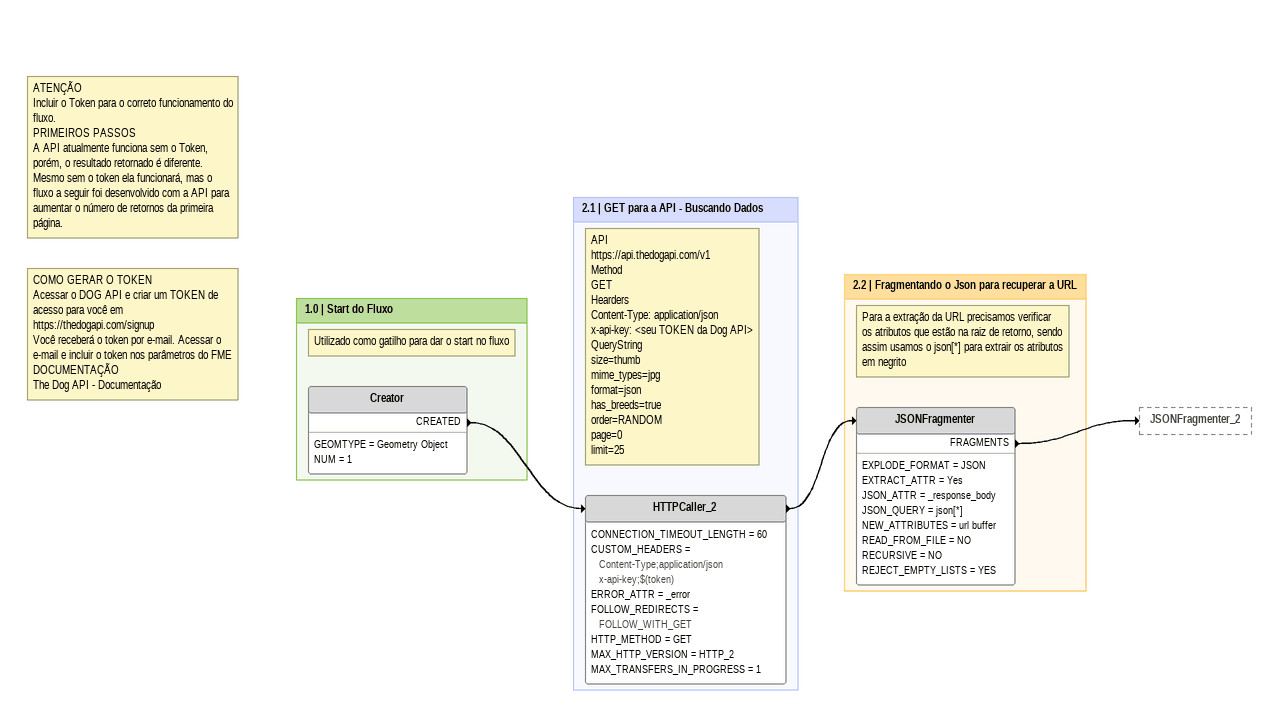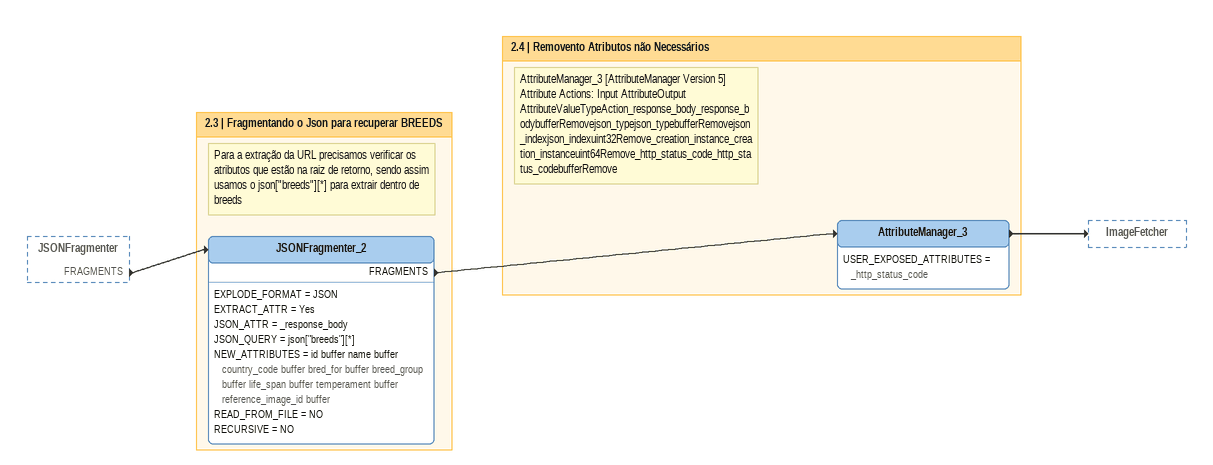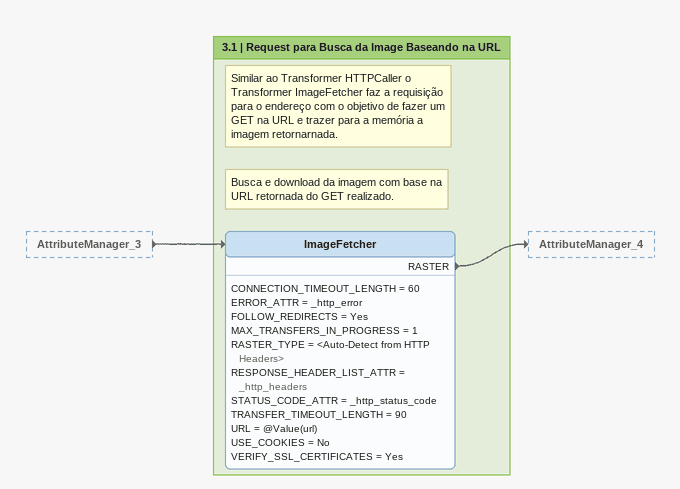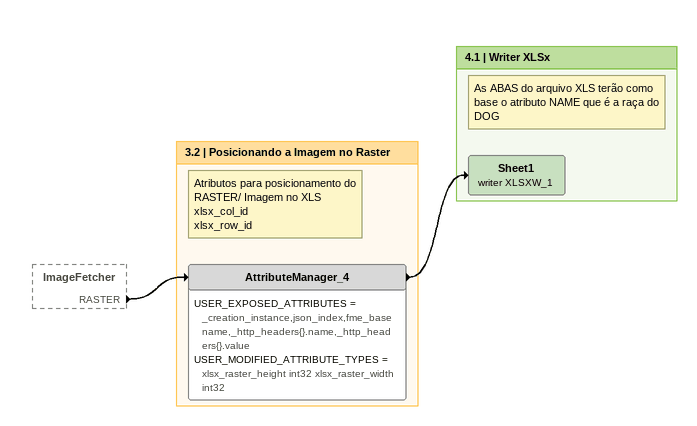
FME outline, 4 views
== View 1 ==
Note: COMO GERAR O TOKEN / Acessar o DOG API e criar um TOKEN de acesso para você em https://thedogapi.com/signup / Você receberá o token por e-mail. Acessar o e-mail e incluir o token nos parâmetros do FME / DOCUMENTAÇÃO / The Dog API - Documentação
Note: ATENÇÃO / Incluir o Token para o correto funcionamento do fluxo. / PRIMEIROS PASSOS / A API atualmente funciona sem o Token, porém, o resultado retornado é diferente. Mesmo sem o token ela funcionará, mas o fluxo a seguir foi desenvolvido com a API para aumentar o número de retornos da primeira página.

Bookmark: 1.0 | Start do Fluxo
Note: Utilizado como gatilho para dar o start no fluxo
Creator
    GEOMTYPE = Geometry Object
    NUM = 1
    CREATED -> HTTPCaller_2

Bookmark: 2.1 | GET para a API - Buscando Dados
Note: API / https://api.thedogapi.com/v1 / Method / GET / Hearders / Content-Type: application/json / x-api-key: <seu TOKEN da Dog API> / QueryString / size=thumb / mime_types=jpg / format=json / has_breeds=true / order=RANDOM / page=0 / limit=25
HTTPCaller_2
    CONNECTION_TIMEOUT_LENGTH = 60
    CUSTOM_HEADERS = Content-Type;application/json x-api-key;$(token)
    ERROR_ATTR = _error
    FOLLOW_REDIRECTS = FOLLOW_WITH_GET
    HTTP_METHOD = GET
    MAX_HTTP_VERSION = HTTP_2
    MAX_TRANSFERS_IN_PROGRESS = 1
    -> JSONFragmenter

Bookmark: 2.2 | Fragmentando o Json para recuperar a URL
Note: Para a extração da URL precisamos verificar os atributos que estão na raiz de retorno, sendo assim usamos o json[*] para extrair os atributos em negrito
JSONFragmenter
    EXPLODE_FORMAT = JSON
    EXTRACT_ATTR = Yes
    JSON_ATTR = _response_body
    JSON_QUERY = json[*]
    NEW_ATTRIBUTES = url buffer
    READ_FROM_FILE = NO
    RECURSIVE = NO
    REJECT_EMPTY_LISTS = YES
    FRAGMENTS -> JSONFragmenter_2

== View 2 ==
JSONFragmenter [outside]
    FRAGMENTS -> JSONFragmenter_2

Bookmark: 2.3 | Fragmentando o Json para recuperar BREEDS
Note: Para a extração da URL precisamos verificar os atributos que estão na raiz de retorno, sendo assim usamos o json["breeds"][*] para extrair dentro de breeds
JSONFragmenter_2
    EXPLODE_FORMAT = JSON
    EXTRACT_ATTR = Yes
    JSON_ATTR = _response_body
    JSON_QUERY = json["breeds"][*]
    NEW_ATTRIBUTES = id buffer name buffer country_code buffer bred_for buffer breed_group buffer life_span buffer temperament buffer reference_image_id buffer
    READ_FROM_FILE = NO
    RECURSIVE = NO
    FRAGMENTS -> AttributeManager_3

Bookmark: 2.4 | Removento Atributos não Necessários
Note: AttributeManager_3 [AttributeManager Version 5] / Attribute Actions: Input AttributeOutput AttributeValueTypeAction_response_body_response_bodybufferRemovejson_typejson_typebufferRemovejson_indexjson_indexuint32Remove_creation_instance_creation_instanceuint64Remove_http_status_code_http_status_codebufferRemove
AttributeManager_3
    USER_EXPOSED_ATTRIBUTES = _http_status_code
    -> ImageFetcher

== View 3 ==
AttributeManager_3 [outside]
    -> ImageFetcher

Bookmark: 3.1 | Request para Busca da Image Baseando na URL
Note: Similar ao Transformer HTTPCaller o Transformer ImageFetcher faz a requisição para o endereço com o objetivo de fazer um GET na URL e trazer para a memória a imagem retornarnada.
Note: Busca e download da imagem com base na URL retornada do GET realizado.
ImageFetcher
    CONNECTION_TIMEOUT_LENGTH = 60
    ERROR_ATTR = _http_error
    FOLLOW_REDIRECTS = Yes
    MAX_TRANSFERS_IN_PROGRESS = 1
    RASTER_TYPE = <Auto-Detect from HTTP Headers>
    RESPONSE_HEADER_LIST_ATTR = _http_headers
    STATUS_CODE_ATTR = _http_status_code
    TRANSFER_TIMEOUT_LENGTH = 90
    URL = @Value(url)
    USE_COOKIES = No
    VERIFY_SSL_CERTIFICATES = Yes
    RASTER -> AttributeManager_4

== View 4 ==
ImageFetcher [outside]
    RASTER -> AttributeManager_4

Bookmark: 3.2 | Posicionando a Imagem no Raster
Note: Atributos para posicionamento do / RASTER/ Imagem no XLS / xlsx_col_id / xlsx_row_id
AttributeManager_4
    USER_EXPOSED_ATTRIBUTES = _creation_instance,json_index,fme_basename,_http_headers{}.name,_http_headers{}.value
    USER_MODIFIED_ATTRIBUTE_TYPES = xlsx_raster_height int32 xlsx_raster_width int32
    -> Sheet1 (writer XLSXW_1)

Bookmark: 4.1 | Writer XLSx
Note: As ABAS do arquivo XLS terão como base o atributo NAME que é a raça do DOG
Sheet1 (writer XLSXW_1)
